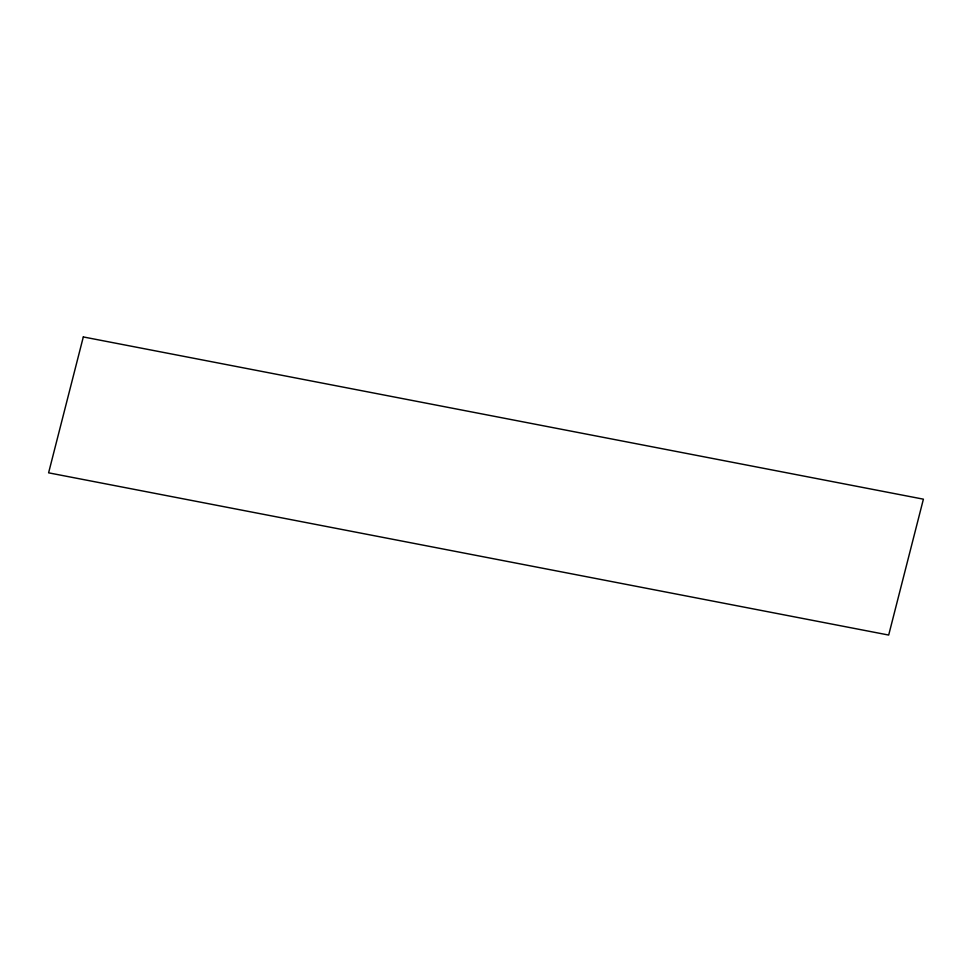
<?xml version="1.0" encoding="UTF-8"?>
<svg xmlns="http://www.w3.org/2000/svg" width="972" height="972" viewBox="0 0 972 972"><rect width="100%" height="100%" fill="white"/><g stroke="black" fill="none" stroke-linecap="round" stroke-linejoin="round"><path stroke-width="1.46" d="M83.313 336.944L48.6 472.829L888.687 635.056L923.4 499.171L83.313 336.944"/></g></svg>
